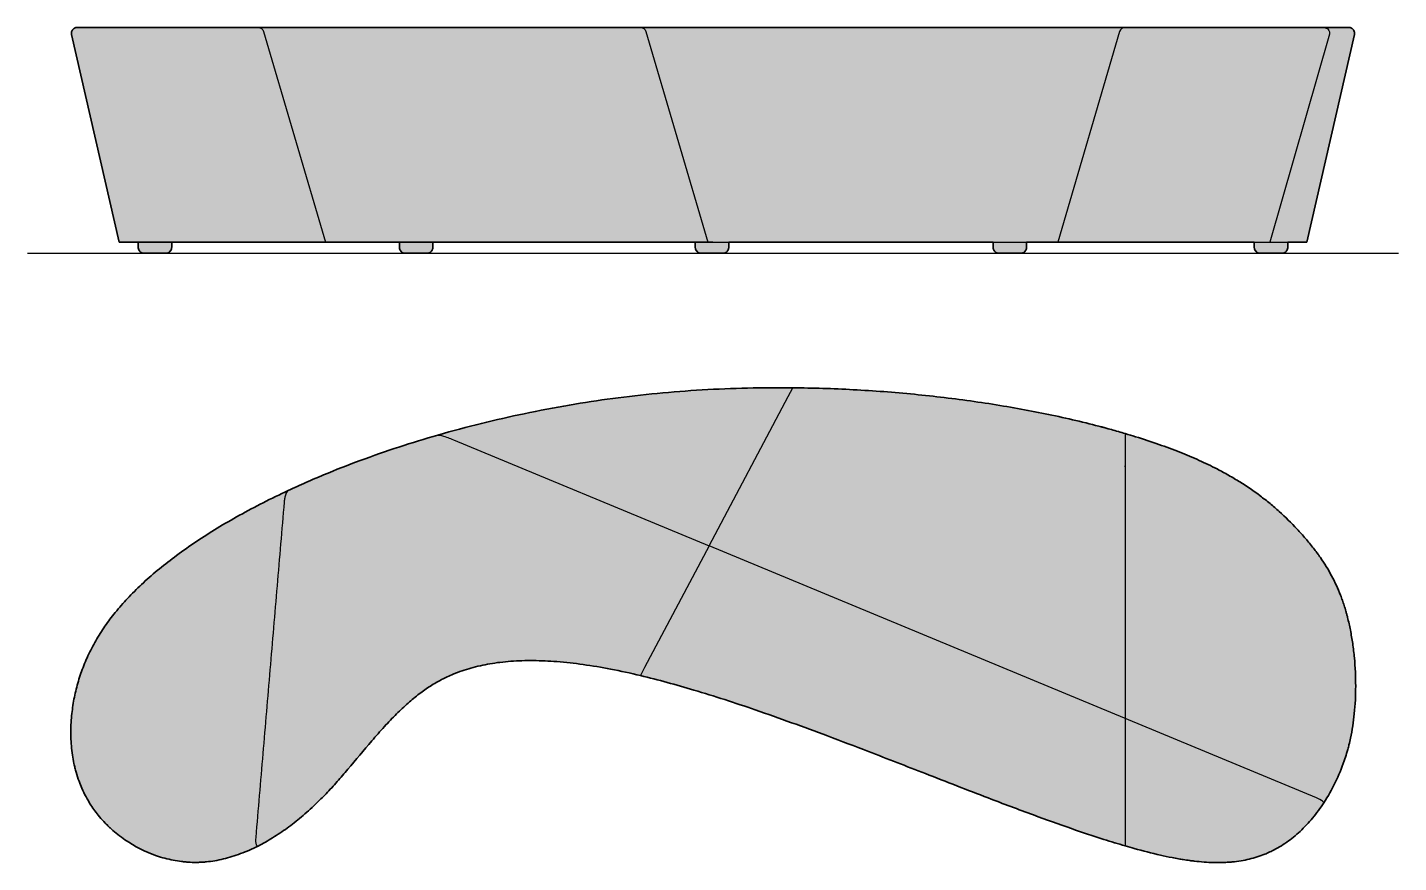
# Model space of a CAD drawing. Header units: millimetres. Extents: x 0 to 2365, y -1050 to 389.
import ezdxf

# ---------------------------------------------------------------- set-up
doc = ezdxf.new("R2010")
doc.units = ezdxf.units.MM
doc.linetypes.add('Dots', pattern=[1, 0, -1])
doc.layers.add('Blocks', color=7, linetype='Continuous')
doc.layers.add('Blocks$Fill', color=7, linetype='Continuous', true_color=0xffffff)
for name, color, linetype, lineweight, true_color in [('Blocks$Inner', 7, 'Continuous', 25, 0x007f00), ('Blocks$Outline', 7, 'Continuous', 35, 0xff3f3f), ('Groud', 7, 'Dots', 25, 0x243775)]:
    doc.layers.add(name, color=color, linetype=linetype, lineweight=lineweight, true_color=true_color)

# ---------------------------------------------------------------- blocks, each defined once
blk = doc.blocks.new('Plasma Bench Side')
at = {"layer": 'Blocks$Fill', "extrusion": (0, 0, -1)}
blk.add_hatch(color=256, dxfattribs=at).paths.add_polyline_path([(191.1, 10), (191.1, 9.8), (191.1, 9.6), (191.1, 9.3), (191.2, 9.1), (191.2, 8.9), (191.2, 8.6), (191.2, 8.4), (191.3, 8.2), (191.3, 7.9), (191.4, 7.7), (191.4, 7.5), (191.5, 7.2), (191.6, 7), (191.6, 6.8), (191.7, 6.6), (191.8, 6.3), (191.9, 6.1), (192, 5.9), (192.1, 5.6), (192.2, 5.4), (192.3, 5.2), (192.5, 5), (192.6, 4.7), (192.7, 4.5), (192.9, 4.3), (193, 4.1), (193.2, 3.9), (193.3, 3.7), (193.5, 3.5), (193.7, 3.3), (193.9, 3.1), (194, 2.9), (194.2, 2.7), (194.4, 2.6), (194.6, 2.4), (194.8, 2.2), (195, 2.1), (195.2, 1.9), (195.4, 1.8), (195.6, 1.6), (195.9, 1.5), (196.1, 1.4), (196.3, 1.2), (196.5, 1.1), (196.7, 1), (197, 0.9), (197.2, 0.8), (197.4, 0.7), (197.7, 0.6), (197.9, 0.5), (198.1, 0.5), (198.4, 0.4), (198.6, 0.3), (198.8, 0.3), (199.1, 0.2), (199.3, 0.2), (199.5, 0.1), (199.8, 0.1), (200, 0.1), (200.2, 0), (200.4, 0), (200.7, 0), (200.9, 0), (201.1, 0), (238.8, 0), (239, 0), (239.3, 0), (239.5, 0), (239.7, 0), (239.9, 0.1), (240.2, 0.1), (240.4, 0.1), (240.6, 0.2), (240.9, 0.2), (241.1, 0.3), (241.3, 0.3), (241.6, 0.4), (241.8, 0.5), (242, 0.5), (242.3, 0.6), (242.5, 0.7), (242.7, 0.8), (243, 0.9), (243.2, 1), (243.4, 1.1), (243.6, 1.2), (243.9, 1.4), (244.1, 1.5), (244.3, 1.6), (244.5, 1.8), (244.7, 1.9), (244.9, 2.1), (245.1, 2.2), (245.3, 2.4), (245.5, 2.6), (245.7, 2.7), (245.9, 2.9), (246.1, 3.1), (246.2, 3.3), (246.4, 3.5), (246.6, 3.7), (246.7, 3.9), (246.9, 4.1), (247, 4.3), (247.2, 4.5), (247.3, 4.7), (247.5, 5), (247.6, 5.2), (247.7, 5.4), (247.8, 5.6), (247.9, 5.9), (248, 6.1), (248.1, 6.3), (248.2, 6.6), (248.3, 6.8), (248.4, 7), (248.4, 7.2), (248.5, 7.5), (248.5, 7.7), (248.6, 7.9), (248.6, 8.2), (248.7, 8.4), (248.7, 8.6), (248.8, 8.9), (248.8, 9.1), (248.8, 9.3), (248.8, 9.6), (248.8, 9.8), (248.8, 10), (248.8, 19.3), (641.6, 19.3), (641.6, 10), (641.6, 9.8), (641.6, 9.6), (641.6, 9.3), (641.6, 9.1), (641.6, 8.9), (641.7, 8.6), (641.7, 8.4), (641.7, 8.2), (641.8, 7.9), (641.8, 7.7), (641.9, 7.5), (642, 7.2), (642, 7), (642.1, 6.8), (642.2, 6.6), (642.3, 6.3), (642.4, 6.1), (642.5, 5.9), (642.6, 5.6), (642.7, 5.4), (642.8, 5.2), (642.9, 5), (643.1, 4.7), (643.2, 4.5), (643.4, 4.3), (643.5, 4.1), (643.7, 3.9), (643.8, 3.7), (644, 3.5), (644.2, 3.3), (644.3, 3.1), (644.5, 2.9), (644.7, 2.7), (644.9, 2.6), (645.1, 2.4), (645.3, 2.2), (645.5, 2.1), (645.7, 1.9), (645.9, 1.8), (646.1, 1.6), (646.3, 1.5), (646.5, 1.4), (646.8, 1.2), (647, 1.1), (647.2, 1), (647.4, 0.9), (647.7, 0.8), (647.9, 0.7), (648.1, 0.6), (648.4, 0.5), (648.6, 0.5), (648.8, 0.4), (649.1, 0.3), (649.3, 0.3), (649.5, 0.2), (649.8, 0.2), (650, 0.1), (650.2, 0.1), (650.5, 0.1), (650.7, 0), (650.9, 0), (651.1, 0), (651.4, 0), (651.6, 0), (689.3, 0), (689.5, 0), (689.7, 0), (690, 0), (690.2, 0), (690.4, 0.1), (690.6, 0.1), (690.9, 0.1), (691.1, 0.2), (691.3, 0.2), (691.6, 0.3), (691.8, 0.3), (692, 0.4), (692.3, 0.5), (692.5, 0.5), (692.7, 0.6), (693, 0.7), (693.2, 0.8), (693.4, 0.9), (693.6, 1), (693.9, 1.1), (694.1, 1.2), (694.3, 1.4), (694.5, 1.5), (694.8, 1.6), (695, 1.8), (695.2, 1.9), (695.4, 2.1), (695.6, 2.2), (695.8, 2.4), (696, 2.6), (696.2, 2.7), (696.4, 2.9), (696.5, 3.1), (696.7, 3.3), (696.9, 3.5), (697, 3.7), (697.2, 3.9), (697.4, 4.1), (697.5, 4.3), (697.7, 4.5), (697.8, 4.7), (697.9, 5), (698, 5.2), (698.2, 5.4), (698.3, 5.6), (698.4, 5.9), (698.5, 6.1), (698.6, 6.3), (698.7, 6.6), (698.7, 6.8), (698.8, 7), (698.9, 7.2), (699, 7.5), (699, 7.7), (699.1, 7.9), (699.1, 8.2), (699.2, 8.4), (699.2, 8.6), (699.2, 8.9), (699.2, 9.1), (699.3, 9.3), (699.3, 9.6), (699.3, 9.8), (699.3, 10), (699.3, 19.3), (1155.3, 19.3), (1155.3, 10), (1155.3, 9.8), (1155.3, 9.6), (1155.3, 9.3), (1155.4, 9.1), (1155.4, 8.9), (1155.4, 8.6), (1155.4, 8.4), (1155.5, 8.2), (1155.5, 7.9), (1155.6, 7.7), (1155.6, 7.5), (1155.7, 7.2), (1155.8, 7), (1155.8, 6.8), (1155.9, 6.6), (1156, 6.3), (1156.1, 6.1), (1156.2, 5.9), (1156.3, 5.6), (1156.4, 5.4), (1156.6, 5.2), (1156.7, 5), (1156.8, 4.7), (1156.9, 4.5), (1157.1, 4.3), (1157.2, 4.1), (1157.4, 3.9), (1157.6, 3.7), (1157.7, 3.5), (1157.9, 3.3), (1158.1, 3.1), (1158.2, 2.9), (1158.4, 2.7), (1158.6, 2.6), (1158.8, 2.4), (1159, 2.2), (1159.2, 2.1), (1159.4, 1.9), (1159.6, 1.8), (1159.8, 1.6), (1160.1, 1.5), (1160.3, 1.4), (1160.5, 1.2), (1160.7, 1.1), (1160.9, 1), (1161.2, 0.9), (1161.4, 0.8), (1161.6, 0.7), (1161.9, 0.6), (1162.1, 0.5), (1162.3, 0.5), (1162.6, 0.4), (1162.8, 0.3), (1163, 0.3), (1163.3, 0.2), (1163.5, 0.2), (1163.7, 0.1), (1164, 0.1), (1164.2, 0.1), (1164.4, 0), (1164.6, 0), (1164.9, 0), (1165.1, 0), (1165.3, 0), (1203, 0), (1203.2, 0), (1203.5, 0), (1203.7, 0), (1203.9, 0), (1204.1, 0.1), (1204.4, 0.1), (1204.6, 0.1), (1204.8, 0.2), (1205.1, 0.2), (1205.3, 0.3), (1205.5, 0.3), (1205.8, 0.4), (1206, 0.5), (1206.2, 0.5), (1206.5, 0.6), (1206.7, 0.7), (1206.9, 0.8), (1207.2, 0.9), (1207.4, 1), (1207.6, 1.1), (1207.8, 1.2), (1208.1, 1.4), (1208.3, 1.5), (1208.5, 1.6), (1208.7, 1.8), (1208.9, 1.9), (1209.1, 2.1), (1209.3, 2.2), (1209.5, 2.4), (1209.7, 2.6), (1209.9, 2.7), (1210.1, 2.9), (1210.3, 3.1), (1210.4, 3.3), (1210.6, 3.5), (1210.8, 3.7), (1210.9, 3.9), (1211.1, 4.1), (1211.2, 4.3), (1211.4, 4.5), (1211.5, 4.7), (1211.7, 5), (1211.8, 5.2), (1211.9, 5.4), (1212, 5.6), (1212.1, 5.9), (1212.2, 6.1), (1212.3, 6.3), (1212.4, 6.6), (1212.5, 6.8), (1212.6, 7), (1212.6, 7.2), (1212.7, 7.5), (1212.8, 7.7), (1212.8, 7.9), (1212.9, 8.2), (1212.9, 8.4), (1212.9, 8.6), (1213, 8.9), (1213, 9.1), (1213, 9.3), (1213, 9.6), (1213, 9.8), (1213, 10), (1213, 19.3), (1665.7, 19.3), (1665.7, 10), (1665.7, 9.8), (1665.8, 9.6), (1665.8, 9.3), (1665.8, 9.1), (1665.8, 8.9), (1665.8, 8.6), (1665.9, 8.4), (1665.9, 8.2), (1666, 7.9), (1666, 7.7), (1666.1, 7.5), (1666.1, 7.2), (1666.2, 7), (1666.3, 6.8), (1666.4, 6.6), (1666.4, 6.3), (1666.5, 6.1), (1666.6, 5.9), (1666.7, 5.6), (1666.9, 5.4), (1667, 5.2), (1667.1, 5), (1667.2, 4.7), (1667.4, 4.5), (1667.5, 4.3), (1667.7, 4.1), (1667.8, 3.9), (1668, 3.7), (1668.1, 3.5), (1668.3, 3.3), (1668.5, 3.1), (1668.7, 2.9), (1668.9, 2.7), (1669, 2.6), (1669.2, 2.4), (1669.4, 2.2), (1669.6, 2.1), (1669.8, 1.9), (1670.1, 1.8), (1670.3, 1.6), (1670.5, 1.5), (1670.7, 1.4), (1670.9, 1.2), (1671.2, 1.1), (1671.4, 1), (1671.6, 0.9), (1671.8, 0.8), (1672.1, 0.7), (1672.3, 0.6), (1672.5, 0.5), (1672.8, 0.5), (1673, 0.4), (1673.2, 0.3), (1673.5, 0.3), (1673.7, 0.2), (1673.9, 0.2), (1674.2, 0.1), (1674.4, 0.1), (1674.6, 0.1), (1674.8, 0), (1675.1, 0), (1675.3, 0), (1675.5, 0), (1675.7, 0), (1713.4, 0), (1713.7, 0), (1713.9, 0), (1714.1, 0), (1714.3, 0), (1714.6, 0.1), (1714.8, 0.1), (1715, 0.1), (1715.3, 0.2), (1715.5, 0.2), (1715.7, 0.3), (1716, 0.3), (1716.2, 0.4), (1716.4, 0.5), (1716.7, 0.5), (1716.9, 0.6), (1717.1, 0.7), (1717.4, 0.8), (1717.6, 0.9), (1717.8, 1), (1718, 1.1), (1718.3, 1.2), (1718.5, 1.4), (1718.7, 1.5), (1718.9, 1.6), (1719.1, 1.8), (1719.3, 1.9), (1719.5, 2.1), (1719.7, 2.2), (1719.9, 2.4), (1720.1, 2.6), (1720.3, 2.7), (1720.5, 2.9), (1720.7, 3.1), (1720.9, 3.3), (1721, 3.5), (1721.2, 3.7), (1721.4, 3.9), (1721.5, 4.1), (1721.7, 4.3), (1721.8, 4.5), (1722, 4.7), (1722.1, 5), (1722.2, 5.2), (1722.3, 5.4), (1722.4, 5.6), (1722.5, 5.9), (1722.6, 6.1), (1722.7, 6.3), (1722.8, 6.6), (1722.9, 6.8), (1723, 7), (1723.1, 7.2), (1723.1, 7.5), (1723.2, 7.7), (1723.2, 7.9), (1723.3, 8.2), (1723.3, 8.4), (1723.4, 8.6), (1723.4, 8.9), (1723.4, 9.1), (1723.4, 9.3), (1723.4, 9.6), (1723.4, 9.8), (1723.4, 10), (1723.4, 19.3), (2116.2, 19.3), (2116.2, 10), (2116.2, 9.8), (2116.2, 9.6), (2116.2, 9.3), (2116.3, 9.1), (2116.3, 8.9), (2116.3, 8.6), (2116.3, 8.4), (2116.4, 8.2), (2116.4, 7.9), (2116.5, 7.7), (2116.5, 7.5), (2116.6, 7.2), (2116.7, 7), (2116.7, 6.8), (2116.8, 6.6), (2116.9, 6.3), (2117, 6.1), (2117.1, 5.9), (2117.2, 5.6), (2117.3, 5.4), (2117.4, 5.2), (2117.6, 5), (2117.7, 4.7), (2117.8, 4.5), (2118, 4.3), (2118.1, 4.1), (2118.3, 3.9), (2118.4, 3.7), (2118.6, 3.5), (2118.8, 3.3), (2119, 3.1), (2119.1, 2.9), (2119.3, 2.7), (2119.5, 2.6), (2119.7, 2.4), (2119.9, 2.2), (2120.1, 2.1), (2120.3, 1.9), (2120.5, 1.8), (2120.7, 1.6), (2121, 1.5), (2121.2, 1.4), (2121.4, 1.2), (2121.6, 1.1), (2121.8, 1), (2122.1, 0.9), (2122.3, 0.8), (2122.5, 0.7), (2122.8, 0.6), (2123, 0.5), (2123.2, 0.5), (2123.5, 0.4), (2123.7, 0.3), (2123.9, 0.3), (2124.2, 0.2), (2124.4, 0.2), (2124.6, 0.1), (2124.9, 0.1), (2125.1, 0.1), (2125.3, 0), (2125.5, 0), (2125.8, 0), (2126, 0), (2126.2, 0), (2163.9, 0), (2164.1, 0), (2164.4, 0), (2164.6, 0), (2164.8, 0), (2165, 0.1), (2165.3, 0.1), (2165.5, 0.1), (2165.7, 0.2), (2166, 0.2), (2166.2, 0.3), (2166.4, 0.3), (2166.7, 0.4), (2166.9, 0.5), (2167.1, 0.5), (2167.4, 0.6), (2167.6, 0.7), (2167.8, 0.8), (2168.1, 0.9), (2168.3, 1), (2168.5, 1.1), (2168.7, 1.2), (2169, 1.4), (2169.2, 1.5), (2169.4, 1.6), (2169.6, 1.8), (2169.8, 1.9), (2170, 2.1), (2170.2, 2.2), (2170.4, 2.4), (2170.6, 2.6), (2170.8, 2.7), (2171, 2.9), (2171.2, 3.1), (2171.3, 3.3), (2171.5, 3.5), (2171.7, 3.7), (2171.8, 3.9), (2172, 4.1), (2172.1, 4.3), (2172.3, 4.5), (2172.4, 4.7), (2172.6, 5), (2172.7, 5.2), (2172.8, 5.4), (2172.9, 5.6), (2173, 5.9), (2173.1, 6.1), (2173.2, 6.3), (2173.3, 6.6), (2173.4, 6.8), (2173.5, 7), (2173.5, 7.2), (2173.6, 7.5), (2173.6, 7.7), (2173.7, 7.9), (2173.7, 8.2), (2173.8, 8.4), (2173.8, 8.6), (2173.9, 8.9), (2173.9, 9.1), (2173.9, 9.3), (2173.9, 9.6), (2173.9, 9.8), (2173.9, 10), (2173.9, 19.3), (2206.7, 19.3), (2288.9, 377.1), (2288.9, 377.4), (2289, 377.6), (2289, 377.9), (2289.1, 378.2), (2289.1, 378.5), (2289.1, 378.7), (2289.1, 379), (2289.1, 379.3), (2289.1, 379.6), (2289.1, 379.9), (2289.1, 380.2), (2289.1, 380.4), (2289, 380.7), (2289, 381), (2288.9, 381.3), (2288.9, 381.6), (2288.8, 381.8), (2288.7, 382.1), (2288.6, 382.4), (2288.6, 382.7), (2288.5, 382.9), (2288.4, 383.2), (2288.2, 383.4), (2288.1, 383.7), (2288, 384), (2287.9, 384.2), (2287.7, 384.4), (2287.6, 384.7), (2287.4, 384.9), (2287.3, 385.1), (2287.1, 385.4), (2286.9, 385.6), (2286.8, 385.8), (2286.6, 386), (2286.4, 386.2), (2286.2, 386.4), (2286, 386.6), (2285.8, 386.8), (2285.6, 387), (2285.4, 387.1), (2285.2, 387.3), (2284.9, 387.5), (2284.7, 387.6), (2284.5, 387.8), (2284.2, 388), (2284, 388.1), (2283.7, 388.2), (2283.5, 388.4), (2283.2, 388.5), (2282.9, 388.6), (2282.7, 388.7), (2282.4, 388.8), (2282.1, 388.9), (2281.9, 389), (2281.6, 389), (2281.3, 389.1), (2281, 389.2), (2280.8, 389.2), (2280.5, 389.3), (2280.2, 389.3), (2279.9, 389.3), (2279.7, 389.3), (2279.4, 389.3), (2279.1, 389.3), (471.6, 389.3), (471.5, 389.3), (128.9, 389.3), (128.8, 389.3), (85.9, 389.3), (85.6, 389.3), (85.4, 389.3), (85.1, 389.3), (84.8, 389.3), (84.5, 389.3), (84.3, 389.2), (84, 389.2), (83.7, 389.1), (83.4, 389), (83.2, 389), (82.9, 388.9), (82.6, 388.8), (82.3, 388.7), (82.1, 388.6), (81.8, 388.5), (81.6, 388.4), (81.3, 388.2), (81.1, 388.1), (80.8, 388), (80.6, 387.8), (80.3, 387.6), (80.1, 387.5), (79.9, 387.3), (79.6, 387.1), (79.4, 387), (79.2, 386.8), (79, 386.6), (78.8, 386.4), (78.6, 386.2), (78.4, 386), (78.3, 385.8), (78.1, 385.6), (77.9, 385.4), (77.8, 385.1), (77.6, 384.9), (77.4, 384.7), (77.3, 384.4), (77.2, 384.2), (77, 384), (76.9, 383.7), (76.8, 383.4), (76.7, 383.2), (76.6, 382.9), (76.5, 382.7), (76.4, 382.4), (76.3, 382.1), (76.2, 381.8), (76.2, 381.6), (76.1, 381.3), (76, 381), (76, 380.7), (76, 380.4), (75.9, 380.2), (75.9, 379.9), (75.9, 379.6), (75.9, 379.3), (75.9, 379), (75.9, 378.7), (75.9, 378.5), (76, 378.2), (76, 377.9), (76.1, 377.6), (76.1, 377.4), (76.2, 377.1), (158.3, 19.3), (191.1, 19.3)], flags=0)
at = {"layer": 'Blocks$Inner', "linetype": 'ByBlock'}
for p, q in [((-85.9, 389.3), (-2279.1, 389.3)), ((-1957.9, 382.2), (-1851.1, 19.3)), ((-1298.1, 382.2), (-1191.4, 19.3)), ((-481.1, 382.2), (-587.8, 19.3)), ((-119.1, 377.7), (-222.2, 19.3)), ((-2163.9, 0), (-2126.2, 0)), ((-1723.4, 19.3), (-1723.4, 10)), ((-1713.4, 0), (-1675.7, 0)), ((-1694.6, 19.3), (-1636.9, 19.3)), ((-1665.7, 10), (-1665.7, 19.3)), ((-1213, 19.3), (-1213, 10)), ((-1203, 0), (-1165.3, 0)), ((-1155.3, 10), (-1155.3, 19.3)), ((-699.3, 19.3), (-699.3, 10)), ((-689.3, 0), (-651.6, 0)), ((-677.2, 19.3), (-619.5, 19.3)), ((-641.6, 10), (-641.6, 19.3)), ((-238.8, 0), (-201.1, 0))]:
    blk.add_line(p, q, dxfattribs=at)
for points in [[(-2288.9, 377.1), (-2206.7, 19.3)], [(-1182.5, 19.3), (-2206.7, 19.3), (-158.3, 19.3), (-76.2, 377.1)], [(-2116.2, 10), (-2116.2, 19.3), (-2173.9, 19.3), (-2173.9, 10)], [(-865.5, 19.3), (-248.8, 19.3), (-248.8, 10)], [(-191.1, 10), (-191.1, 19.3)]]:
    blk.add_lwpolyline(points, dxfattribs=at)
for centre, start, end in [((-2279.1, 379.3), 90, 192.9381), ((-471.5, 379.3), 90, 163.6044), ((-85.9, 379.3), 347.0619, 90), ((-2163.9, 10), 180, 270), ((-2126.2, 10), 270, 0), ((-1713.4, 10), 180, 270), ((-1675.7, 10), 270, 0), ((-1203, 10), 180, 270), ((-1165.3, 10), 270, 0), ((-689.3, 10), 180, 270), ((-651.6, 10), 270, 0), ((-238.8, 10), 180, 270), ((-201.1, 10), 270, 0)]:
    blk.add_arc(centre, 10, start, end, dxfattribs=at)
at = {"layer": 'Blocks$Inner', "linetype": 'ByBlock', "extrusion": (0, 0, -1)}
for centre, end in [((1967.4, 379.3), 163.6044), ((1307.7, 379.3), 163.6044), ((128.9, 379.3), 189.7585)]:
    blk.add_arc(centre, 10, 90, end, dxfattribs=at)
at = {"layer": 'Blocks$Outline'}
for points in [[(-2279.1, 389.3), (-471.6, 389.3)], [(-471.5, 389.3), (-128.9, 389.3)], [(-128.8, 389.3), (-85.9, 389.3)], [(-2206.7, 19.3), (-2288.9, 377.1)], [(-76.2, 377.1), (-158.3, 19.3)], [(-2173.9, 19.3), (-2206.7, 19.3)], [(-2173.9, 10), (-2173.9, 19.3)], [(-2126.2, 0), (-2163.9, 0)], [(-1723.4, 19.3), (-2116.2, 19.3)], [(-2116.2, 19.3), (-2116.2, 10)], [(-1723.4, 10), (-1723.4, 19.3)], [(-1675.7, 0), (-1713.4, 0)], [(-1213, 19.3), (-1665.7, 19.3)], [(-1665.7, 19.3), (-1665.7, 10)], [(-1213, 10), (-1213, 19.3)], [(-1165.3, 0), (-1203, 0)], [(-699.3, 19.3), (-1155.3, 19.3)], [(-1155.3, 19.3), (-1155.3, 10)], [(-699.3, 10), (-699.3, 19.3)], [(-651.6, 0), (-689.3, 0)], [(-248.8, 19.3), (-641.6, 19.3)], [(-641.6, 19.3), (-641.6, 10)], [(-248.8, 10), (-248.8, 19.3)], [(-201.1, 0), (-238.8, 0)], [(-158.3, 19.3), (-191.1, 19.3)], [(-191.1, 19.3), (-191.1, 10)]]:
    blk.add_lwpolyline(points, dxfattribs=at)
for points in [[(-2288.9, 377.1), (-2289.9, 381.8), (-2286.9, 385.6), (-2283.9, 389.3), (-2279.1, 389.3)], [(-85.9, 389.3), (-81.1, 389.3), (-78.1, 385.6), (-75.1, 381.8), (-76.2, 377.1)]]:
    blk.add_rational_spline(points, [1, 0.900815628419, 1, 0.900815628419, 1], degree=2, knots=[-17.96608, -17.96608, -17.96608, -8.98304, -8.98304, 0, 0, 0], dxfattribs=at)
for points, weights in [([(-471.6, 389.3), (-471.5, 389.3), (-471.5, 389.3)], [0.996910464617, 0.998443069052, 1]), ([(-128.9, 389.3), (-128.9, 389.3), (-128.8, 389.3)], [1, 0.998543071766, 0.997131670561]), ([(-2163.9, 0), (-2173.9, 0), (-2173.9, 10)], [1, 0.707106781187, 1]), ([(-2116.2, 10), (-2116.2, 0), (-2126.2, 0)], [1, 0.707106781187, 1]), ([(-1713.4, 0), (-1723.4, 0), (-1723.4, 10)], [1, 0.707106781187, 1]), ([(-1665.7, 10), (-1665.7, 0), (-1675.7, 0)], [1, 0.707106781187, 1]), ([(-1203, 0), (-1213, 0), (-1213, 10)], [1, 0.707106781187, 1]), ([(-1155.3, 10), (-1155.3, 0), (-1165.3, 0)], [1, 0.707106781187, 1]), ([(-689.3, 0), (-699.3, 0), (-699.3, 10)], [1, 0.707106781187, 1]), ([(-641.6, 10), (-641.6, 0), (-651.6, 0)], [1, 0.707106781187, 1]), ([(-238.8, 0), (-248.8, 0), (-248.8, 10)], [1, 0.707106781187, 1]), ([(-191.1, 10), (-191.1, 0), (-201.1, 0)], [1, 0.707106781187, 1])]:
    blk.add_rational_spline(points, weights, degree=2, dxfattribs=at)
blk = doc.blocks.new('Plasma Bench Top')
at = {"layer": 'Blocks$Fill', "extrusion": (0, 0, -1)}
blk.add_hatch(color=256, dxfattribs=at).paths.add_polyline_path([(54.7, -217.4), (59.3, -224.3), (64, -231), (69, -237.5), (74.2, -243.9), (79.3, -249.9), (84.6, -255.7), (90.1, -261.3), (95.7, -266.7), (101.3, -271.8), (107.1, -276.6), (112.8, -281.1), (115.7, -283.3), (118.7, -285.5), (121.7, -287.5), (124.8, -289.5), (127.9, -291.5), (131, -293.4), (134.1, -295.2), (137.2, -297), (140.4, -298.7), (143.6, -300.3), (147.9, -302.3), (152.2, -304.3), (156.5, -306.1), (159.8, -307.4), (163, -308.6), (166.3, -309.7), (169.6, -310.8), (173.1, -311.8), (176.5, -312.8), (180, -313.8), (183.4, -314.6), (186.9, -315.4), (190.4, -316.2), (197.5, -317.4), (201.3, -318), (205.1, -318.6), (212.7, -319.4), (219.5, -320), (227.8, -320.4), (237.7, -320.6), (244.3, -320.5), (252.8, -320.2), (261.4, -319.6), (269.8, -318.9), (278.3, -318), (286, -317), (297.2, -315.4), (316.3, -312), (336.7, -307.7), (359.2, -302.3), (397.2, -291.9), (434.2, -280.6), (489.8, -262.1), (633.5, -209.2), (742, -167.2), (910.8, -102.3), (1035.3, -57.4), (1088.2, -39.7), (1141.4, -23.1), (1187.3, -10), (1233.5, 1.8), (1259.1, 7.7), (1284.8, 12.9), (1308.6, 17.2), (1332.4, 20.9), (1354.9, 23.7), (1377.5, 25.8), (1398, 27.1), (1408.1, 27.5), (1418.1, 27.6), (1428.1, 27.6), (1438, 27.4), (1447.4, 27), (1456.9, 26.4), (1466.3, 25.6), (1475.7, 24.6), (1484.4, 23.4), (1493.1, 22.1), (1501.3, 20.6), (1509.5, 18.8), (1517.7, 16.9), (1525.8, 14.7), (1533.5, 12.5), (1541.1, 10), (1548.7, 7.2), (1556.2, 4.3), (1561.4, 2), (1566.6, -0.3), (1571.5, -2.7), (1576.4, -5.1), (1581.1, -7.7), (1585.9, -10.4), (1590.7, -13.3), (1595.5, -16.3), (1600.5, -19.5), (1605.3, -22.8), (1610.1, -26.3), (1614.8, -29.8), (1619.8, -33.6), (1624.6, -37.5), (1634.2, -45.6), (1644.3, -54.8), (1654.1, -64.3), (1664.7, -75.1), (1675, -86.1), (1696.8, -110.9), (1756.5, -181), (1766, -191.5), (1775.6, -201.9), (1784.6, -211), (1793.7, -219.8), (1806, -231.2), (1818.3, -241.9), (1830.6, -251.8), (1842.9, -261), (1849, -265.4), (1855.2, -269.7), (1861.5, -273.8), (1867.9, -277.8), (1874.1, -281.6), (1880.3, -285.2), (1886.6, -288.6), (1893, -292), (1900.4, -295.6), (1907.9, -299), (1915.4, -302.2), (1923, -305.2), (1930.6, -307.9), (1938.2, -310.4), (1945.5, -312.5), (1952.8, -314.3), (1960.1, -316), (1967.6, -317.3), (1974.8, -318.4), (1978.4, -318.9), (1982, -319.3), (1985.5, -319.6), (1989, -319.8), (1992.3, -320), (1999.3, -320.2), (2003, -320.2), (2006.6, -320.1), (2010.3, -320), (2014, -319.8), (2017.6, -319.5), (2025.1, -318.7), (2028.7, -318.2), (2032.2, -317.7), (2039.3, -316.5), (2043, -315.7), (2046.6, -314.9), (2050.2, -314.1), (2053.8, -313.1), (2057.4, -312.1), (2061.1, -311), (2068.3, -308.7), (2075.4, -306.1), (2082.5, -303.2), (2089.4, -300.2), (2096.3, -296.8), (2103, -293.3), (2109.7, -289.5), (2116.1, -285.5), (2122.5, -281.3), (2128.7, -276.9), (2134.7, -272.3), (2140.5, -267.6), (2146.2, -262.6), (2150.2, -258.9), (2153.5, -255.7), (2156.7, -252.4), (2161.7, -247), (2164.1, -244.3), (2166.5, -241.5), (2170.5, -236.6), (2174.3, -231.7), (2177.9, -226.6), (2181.4, -221.4), (2183.6, -217.9), (2185.7, -214.4), (2187.8, -210.8), (2189.7, -207.2), (2191.6, -203.6), (2193.5, -199.9), (2195.2, -196.2), (2196.9, -192.5), (2199.4, -186.5), (2201.8, -180.4), (2203.2, -176.5), (2204.5, -172.6), (2205.7, -168.7), (2206.9, -164.7), (2208.8, -157.4), (2210.5, -150), (2212, -142.6), (2213.2, -135.1), (2214.2, -127.4), (2215, -119.6), (2215.5, -111.8), (2215.8, -104), (2216, -95.8), (2215.8, -87.5), (2215.4, -79.2), (2214.9, -71), (2214.2, -63.8), (2213.3, -56.7), (2212.3, -49.5), (2211.1, -42.4), (2209.8, -35.5), (2208.3, -28.5), (2206.7, -21.6), (2204.9, -14.8), (2202.9, -7.9), (2200.8, -1.1), (2198.6, 5.7), (2196.2, 12.4), (2193.5, 19.2), (2190.8, 25.9), (2187.9, 32.6), (2184.8, 39.1), (2181.6, 45.7), (2178.2, 52.2), (2174.7, 58.7), (2171.1, 65), (2167.2, 71.4), (2163.3, 77.7), (2159.2, 83.9), (2154.9, 90), (2150.6, 96.1), (2146.1, 102), (2141.5, 107.9), (2136.8, 113.7), (2131.6, 119.8), (2126.3, 125.9), (2115.4, 137.7), (2103.3, 150), (2090.8, 161.8), (2077.2, 174), (2063.3, 185.7), (2048.5, 197.5), (2033.5, 208.9), (2016.6, 221.1), (1999.4, 232.9), (1981.6, 244.5), (1963.6, 255.7), (1944.5, 267.1), (1925.2, 278), (1904.8, 289.1), (1884.3, 299.8), (1841.1, 320.8), (1810.4, 334.7), (1780, 347.7), (1748.5, 360.4), (1716.7, 372.5), (1683.5, 384.4), (1650.1, 395.7), (1616.5, 406.3), (1582.7, 416.4), (1582.7, 416.4), (1582.7, 416.4), (1582.7, 416.4), (1545.2, 426.8), (1507.6, 436.4), (1470.9, 445.2), (1433.9, 453.2), (1395, 461), (1356, 468), (1318.7, 474.1), (1281.3, 479.4), (1242.8, 484.2), (1204.3, 488.2), (1165.7, 491.6), (1127.1, 494.2), (1088.1, 496.1), (1049, 497.4), (970.8, 497.9), (918.6, 496.8), (866.4, 494.6), (813.6, 491.2), (760.9, 486.6), (709.3, 481), (657.8, 474.3), (607.4, 466.5), (559, 457.8), (511.8, 448.2), (464.9, 437.3), (421.1, 425.8), (379.4, 413.6), (359.2, 407.1), (339.1, 400.2), (320.9, 393.7), (302.8, 386.7), (286.3, 379.9), (269.8, 372.8), (254.3, 365.5), (238.9, 357.9), (228.9, 352.6), (219.1, 347.2), (209.3, 341.5), (199.6, 335.7), (190.7, 330), (181.8, 324.1), (173.1, 318), (164.5, 311.7), (155.9, 305.1), (147.4, 298.3), (139.5, 291.6), (131.7, 284.8), (123.8, 277.5), (116, 270), (108.4, 262.4), (101, 254.6), (93.4, 246.2), (85.9, 237.7), (79.3, 229.8), (72.5, 221.3), (66.6, 213.6), (60.6, 205.2), (55.4, 197.5), (50.5, 189.8), (45.8, 181.9), (41.3, 173.8), (37, 165.6), (33, 157.1), (29.3, 148.8), (25.9, 140.3), (22.6, 131.5), (19.7, 122.8), (16.7, 112.8), (13.8, 102.1), (11.2, 91.3), (8.9, 80.4), (6.8, 68.7), (5, 57.1), (3.3, 44.6), (2, 32.2), (1, 20.1), (0.3, 7.9), (-0.1, -4.2), (-0.3, -16.4), (-0.1, -28.3), (0.3, -40.2), (1.1, -52.1), (2.1, -64), (3.3, -74.5), (4.8, -85), (6.6, -95.5), (8.7, -105.9), (11.3, -117.4), (13.5, -125.4), (15.5, -132.4), (17.5, -138.7), (19.5, -145), (23, -154.6), (26.7, -164.1), (30.8, -173.5), (35.1, -182.8), (39.6, -191.7), (44.3, -200.4), (49.4, -209)], flags=0)
at = {"layer": 'Blocks$Inner', "linetype": 'ByBlock'}
for points in [[(-1556, 408.3), (-1115.1, 225.4), (-978.7, 483), (-970.8, 497.9)], [(-67.2, -209.2), (-584.4, 5.3), (-1115.1, 225.4), (-1226.2, 15.5), (-1233.5, 1.8)]]:
    blk.add_lwpolyline(points, dxfattribs=at)
for points, degree, knots in [([(-1582.7, 416.4), (-1557.8, 423.6), (-1508.4, 436.7), (-1432.8, 454), (-1357.3, 468.3), (-1280.7, 480), (-1204.4, 488.7), (-1100.9, 496.7), (-1022.9, 498.4), (-970.8, 497.9)], 3, [6755.4635, 6755.4635, 6755.4635, 6755.4635, 6833.1453, 6908.722565, 6988.073777, 7063.645479, 7141.107134, 7218.578389, 7374.933163, 7374.933163, 7374.933163, 7374.933163]), ([(-970.8, 497.9), (-936, 497.6), (-865.9, 495.3), (-761.5, 487.5), (-675.2, 477.1), (-608, 466.8), (-543.5, 455.2), (-481.3, 441.8), (-421.6, 426.2), (-379.6, 413.9), (-340.2, 400.9), (-303.6, 387.3), (-270.2, 373.2), (-249.1, 363.1), (-238.9, 357.9)], 3, [7374.933163, 7374.933163, 7374.933163, 7374.933163, 7479.382008, 7585.180225, 7689.080002, 7740.087427, 7789.200778, 7885.522903, 7930.851734, 7974.287919, 8016.772214, 8055.450332, 8091.309496, 8125.607114, 8125.607114, 8125.607114, 8125.607114]), ([(-1841.1, 320.8), (-1830.9, 325.6), (-1810.6, 334.8), (-1769.3, 352.4), (-1694.2, 381.8), (-1627.9, 403.4), (-1582.7, 416.4)], 3, [6479.765148, 6479.765148, 6479.765148, 6479.765148, 6513.379072, 6546.45134, 6614.481459, 6755.4635, 6755.4635, 6755.4635, 6755.4635]), ([(-1575.1, 415.1), (-1572.2, 414.3), (-1569, 413.2), (-1562.6, 411), (-1559.3, 409.7), (-1556, 408.3)], 3, [12.617771, 12.617771, 12.617771, 12.617771, 23.269819, 23.269819, 33.982088, 33.982088, 33.982088, 33.982088]), ([(-397.2, 419), (-397.2, 340.3), (-397.2, -291.9)], 1, [-78.667926, -78.667926, 0, 512.225242, 512.225242]), ([(-238.9, 357.9), (-232.2, 354.4), (-219, 347.3), (-193.8, 332.4), (-169.9, 316.1), (-147.6, 298.6), (-125.9, 280), (-105.4, 259.7), (-88.6, 240.9), (-79.1, 229.7), (-72.7, 221.6), (-67.5, 214.8), (-63.6, 209.4), (-58, 201.6), (-50.3, 189.9), (-41.1, 173.9), (-32.9, 157.3), (-26.9, 143.1), (-22.6, 131.6), (-19.5, 122.4), (-17.1, 114.4), (-15.2, 107.5), (-12.4, 96.7), (-8.6, 80), (-4.7, 56.6), (-0.9, 24.4), (1, -16.1), (-1.2, -62.3), (-6.3, -96), (-11, -116.3), (-13.3, -125.1), (-16, -134.3), (-22.3, -153.8), (-34.2, -182.8), (-47.4, -206.3), (-54.7, -217.4)], 3, [8125.607114, 8125.607114, 8125.607114, 8125.607114, 8148.04047, 8170.681447, 8213.193421, 8234.909138, 8255.712635, 8298.718114, 8321.3653, 8331.738197, 8342.594085, 8352.273758, 8357.470627, 8362.637198, 8381.057208, 8399.441884, 8418.086886, 8436.421118, 8445.734278, 8454.977445, 8465.361137, 8470.813921, 8476.477971, 8498.73439, 8522.378495, 8547.422898, 8596.074947, 8643.735207, 8686.211641, 8698.007732, 8706.282043, 8713.602682, 8726.814245, 8767.676431, 8807.523851, 8807.523851, 8807.523851, 8807.523851]), ([(-1893, -292), (-1902.8, -296.9), (-1917.7, -303.5), (-1937.9, -310.4), (-1952.7, -314.5), (-1967.4, -317.5), (-1979.5, -319.1), (-1988.9, -319.9), (-1998.3, -320.3), (-2007.9, -320.2), (-2016.4, -319.6), (-2021.4, -319.1), (-2028.6, -318.3), (-2039.5, -316.6), (-2053.9, -313.3), (-2082.9, -304.4), (-2114.8, -288.2), (-2140.2, -268.2), (-2151.1, -258.1), (-2158.1, -251.2), (-2169, -239), (-2183.4, -219.5), (-2194.6, -198.7), (-2202.3, -179.4), (-2206.2, -167.6), (-2208.9, -157.4), (-2211.1, -147.5), (-2213.4, -135), (-2215.1, -119.6), (-2216.3, -98.2), (-2215.5, -72.4), (-2212.2, -47.2), (-2208.4, -28.5), (-2203.8, -10.1), (-2196.5, 12.7), (-2185.2, 39.4), (-2171.4, 65.4), (-2155.3, 90.3), (-2136.6, 114.5), (-2115.1, 138.5), (-2090.6, 162.5), (-2063.1, 186.3), (-2032.6, 210), (-1999.3, 233.3), (-1963.2, 256.3), (-1924.7, 278.6), (-1883.9, 300.3), (-1855.7, 314), (-1841.1, 320.8)], 3, [5428.762064, 5428.762064, 5428.762064, 5428.762064, 5461.548681, 5477.586021, 5492.681237, 5507.791628, 5522.388869, 5529.378713, 5536.081616, 5550.671015, 5558.026772, 5561.795077, 5565.560999, 5579.935041, 5594.807835, 5609.930177, 5670.88054, 5701.105802, 5706.525587, 5715.765941, 5730.411015, 5755.465513, 5788.301878, 5801.296459, 5817.839816, 5825.414734, 5832.981909, 5848.106483, 5863.722292, 5879.309814, 5912.386563, 5941.204816, 5955.367085, 5969.54552, 5998.117648, 6027.17112, 6056.46458, 6086.228798, 6116.044962, 6148.220121, 6182.736203, 6219.139179, 6256.958989, 6298.564274, 6341.093442, 6385.508246, 6431.810472, 6479.765148, 6479.765148, 6479.765148, 6479.765148]), ([(-1233.5, 1.8), (-1250.5, 5.9), (-1283.3, 13), (-1331.4, 21.2), (-1369.2, 25.4), (-1397.9, 27.2), (-1418, 27.7), (-1437.7, 27.6), (-1456.9, 26.6), (-1475.3, 24.8), (-1498.4, 21.5), (-1525.5, 15.4), (-1546.3, 8.4), (-1556.2, 4.3)], 3, [10077.094543, 10077.094543, 10077.094543, 10077.094543, 10129.65329, 10177.869248, 10223.247958, 10243.839862, 10263.916854, 10283.801587, 10302.716684, 10321.62189, 10339.161911, 10372.72613, 10404.871341, 10404.871341, 10404.871341, 10404.871341]), ([(-1556.2, 4.3), (-1559.7, 2.8), (-1566.5, -0.2), (-1576.4, -5.1), (-1586, -10.4), (-1599.1, -18.3), (-1615.4, -29.8), (-1631.4, -43), (-1644.3, -54.8), (-1658.1, -68.1), (-1675.8, -86.7), (-1703.7, -118.5), (-1730.2, -150.7), (-1756.4, -181.1), (-1774.9, -201.3), (-1791.5, -217.9), (-1805.8, -231.2), (-1818.1, -241.8), (-1830.4, -251.8), (-1846.7, -264.1), (-1867.3, -277.9), (-1884.5, -287.6), (-1893, -292)], 3, [10404.871341, 10404.871341, 10404.871341, 10404.871341, 10416.324704, 10427.149723, 10437.999603, 10449.32563, 10472.897144, 10497.893061, 10511.570718, 10525.256262, 10555.438582, 10588.418055, 10652.296656, 10680.55658, 10708.84317, 10734.318912, 10751.070173, 10767.353222, 10783.173355, 10798.514763, 10828.672292, 10857.524128, 10857.524128, 10857.524128, 10857.524128]), ([(-742, -167.2), (-774.7, -154.4), (-830.8, -132.6), (-928.4, -95.4), (-1028.5, -59), (-1136, -23.8), (-1202.5, -5.6), (-1233.5, 1.8)], 3, [9556.9595, 9556.9595, 9556.9595, 9556.9595, 9662.189807, 9737.831771, 9870.17222, 9981.69818, 10077.094543, 10077.094543, 10077.094543, 10077.094543]), ([(-54.7, -217.4), (-60.7, -226.6), (-70.3, -239.7), (-84.5, -255.8), (-95.4, -266.7), (-106.8, -276.7), (-118.6, -285.6), (-130.8, -293.5), (-140.7, -298.9), (-149.3, -303), (-157.9, -306.8), (-174.2, -312.6), (-193, -317.1), (-209.9, -319.2), (-220, -320.1), (-228.3, -320.4), (-236.6, -320.6), (-247.8, -320.5), (-261.3, -319.8), (-275.2, -318.4), (-287.2, -316.9), (-296.1, -315.6), (-306.2, -313.9), (-319.4, -311.4), (-345, -306), (-384.5, -295.9), (-435.5, -280.5), (-493.5, -261), (-559.9, -237.1), (-643.9, -205.4), (-705.8, -181.2), (-742, -167.2)], 3, [8807.523851, 8807.523851, 8807.523851, 8807.523851, 8840.423615, 8856.227347, 8871.786917, 8886.882294, 8901.508669, 8916.132801, 8930.516833, 8935.236079, 8944.673099, 8958.610032, 8987.255577, 9002.613792, 9009.444195, 9017.745534, 9027.670095, 9034.270527, 9051.328217, 9068.31319, 9076.115475, 9087.458986, 9095.497212, 9106.852748, 9127.677835, 9174.030122, 9228.907854, 9287.525623, 9357.469354, 9440.663791, 9556.9595, 9556.9595, 9556.9595, 9556.9595])]:
    blk.add_open_spline(points, degree=degree, knots=knots, dxfattribs=at)
for points, degree in [([(-1582.7, 416.4), (-1582.4, 416.5), (-1581.9, 416.5), (-1581.3, 416.4)], 3), ([(-1581.3, 416.4), (-1579.8, 416.3), (-1577.4, 415.8), (-1575.1, 415.1)], 3), ([(-1841, 320.9), (-1842.4, 320.2), (-1843.7, 318.1), (-1844.8, 315.4)], 3), ([(-1848, 301), (-1897.1, -277.2)], 1), ([(-56.8, -214.7), (-59.2, -213), (-63, -211), (-67.2, -209.2)], 3), ([(-54.6, -217.4), (-54.4, -216.8), (-55.1, -215.9), (-56.8, -214.7)], 3), ([(-1897.1, -277.2), (-1897.5, -282), (-1897.3, -287), (-1896.1, -289.9)], 3), ([(-1896.1, -289.9), (-1895.4, -291.9), (-1894.3, -292.5), (-1893.2, -292)], 3)]:
    blk.add_open_spline(points, degree=degree, dxfattribs=at)
for points, weights in [([(-1846.3, 311.1), (-1847.1, 307.7), (-1847.7, 304.4), (-1848, 301)], [1, 0.997395986806, 0.997395986806, 1]), ([(-1844.8, 315.4), (-1845.4, 314), (-1845.9, 312.5), (-1846.3, 311.1)], [1, 0.998827994931, 0.998827994931, 1])]:
    blk.add_rational_spline(points, weights, degree=3, dxfattribs=at)
at = {"layer": 'Blocks$Outline'}
for points, knots in [([(-1582.7, 416.4), (-1557.8, 423.6), (-1508.4, 436.7), (-1432.8, 454), (-1357.3, 468.3), (-1280.7, 480), (-1204.4, 488.7), (-1100.9, 496.7), (-1022.9, 498.4), (-970.8, 497.9)], [1326.732301, 1326.732301, 1326.732301, 1326.732301, 1404.383236, 1479.960501, 1559.311713, 1634.883415, 1712.34507, 1789.816325, 1946.171099, 1946.171099, 1946.171099, 1946.171099]), ([(-970.8, 497.9), (-970.8, 497.9), (-936, 497.6), (-865.9, 495.3), (-761.5, 487.5), (-675.2, 477.1), (-608, 466.8), (-543.5, 455.2), (-481.3, 441.8), (-427.6, 427.8), (-399.2, 419.6), (-371.8, 411.3), (-340.2, 400.9), (-303.6, 387.3), (-270.2, 373.2), (-249.1, 363.1), (-238.9, 357.9)], [1946.171099, 1946.171099, 1946.171099, 1946.171099, 1946.171767, 2050.619944, 2156.418161, 2260.317938, 2311.325363, 2360.438714, 2456.760839, 2502.08967, 2526.917781, 2545.525855, 2588.01015, 2626.688268, 2662.547432, 2696.84505, 2696.84505, 2696.84505, 2696.84505]), ([(-1841.1, 320.8), (-1830.9, 325.6), (-1810.6, 334.8), (-1769.3, 352.4), (-1694.2, 381.8), (-1627.9, 403.4), (-1582.7, 416.4), (-1582.7, 416.4)], [1051.003084, 1051.003084, 1051.003084, 1051.003084, 1084.617008, 1117.689276, 1185.719395, 1326.691306, 1326.691306, 1326.691306, 1326.691306, 1326.691306]), ([(-1582.7, 416.4), (-1582.7, 416.4), (-1582.7, 416.4), (-1582.7, 416.4), (-1582.7, 416.4)], [0, 0, 0, 0, 0.0361302, 0.1443611, 0.1443611, 0.1443611, 0.1443611]), ([(-238.9, 357.9), (-232.2, 354.4), (-219, 347.3), (-193.8, 332.4), (-169.9, 316.1), (-147.6, 298.6), (-125.9, 280), (-105.4, 259.7), (-88.6, 240.9), (-79.1, 229.7), (-72.7, 221.6), (-67.5, 214.8), (-63.6, 209.4), (-58, 201.6), (-50.3, 189.9), (-41.1, 173.9), (-32.9, 157.3), (-26.9, 143.1), (-22.6, 131.6), (-19.5, 122.4), (-17.1, 114.4), (-15.2, 107.5), (-12.4, 96.7), (-8.6, 80), (-4.7, 56.6), (-0.9, 24.4), (1, -16.1), (-1.2, -62.3), (-6.3, -96), (-11, -116.3), (-13.3, -125.1), (-16, -134.3), (-22.3, -153.8), (-34.2, -182.8), (-47.4, -206.3), (-54.7, -217.4)], [2696.84505, 2696.84505, 2696.84505, 2696.84505, 2719.278406, 2741.919383, 2784.431357, 2806.147073, 2826.95057, 2869.95605, 2892.603236, 2902.976133, 2913.832021, 2923.511693, 2928.708563, 2933.875134, 2952.295144, 2970.67982, 2989.324822, 3007.659054, 3016.972214, 3026.215381, 3036.599073, 3042.051857, 3047.715907, 3069.972326, 3093.616431, 3118.660834, 3167.312883, 3214.973143, 3257.449577, 3269.245668, 3277.519978, 3284.840618, 3298.052181, 3338.914367, 3378.761787, 3378.761787, 3378.761787, 3378.761787]), ([(-1893, -292), (-1902.8, -296.9), (-1917.7, -303.5), (-1937.9, -310.4), (-1952.7, -314.5), (-1967.4, -317.5), (-1979.5, -319.1), (-1988.9, -319.9), (-1998.3, -320.3), (-2007.9, -320.2), (-2016.4, -319.6), (-2021.4, -319.1), (-2028.6, -318.3), (-2039.5, -316.6), (-2053.9, -313.3), (-2082.9, -304.4), (-2114.8, -288.2), (-2140.2, -268.2), (-2151.1, -258.1), (-2158.1, -251.2), (-2169, -239), (-2183.4, -219.5), (-2194.6, -198.7), (-2202.3, -179.4), (-2206.2, -167.6), (-2208.9, -157.4), (-2211.1, -147.5), (-2213.4, -135), (-2215.1, -119.6), (-2216.3, -98.2), (-2215.5, -72.4), (-2212.2, -47.2), (-2208.4, -28.5), (-2203.8, -10.1), (-2196.5, 12.7), (-2185.2, 39.4), (-2171.4, 65.4), (-2155.3, 90.3), (-2136.6, 114.5), (-2115.1, 138.5), (-2090.6, 162.5), (-2063.1, 186.3), (-2032.6, 210), (-1999.3, 233.3), (-1963.2, 256.3), (-1924.7, 278.6), (-1883.9, 300.3), (-1855.7, 314), (-1841.1, 320.8)], [0, 0, 0, 0, 32.786617, 48.823957, 63.919173, 79.029564, 93.626805, 100.616649, 107.319552, 121.908951, 129.264708, 133.033013, 136.798934, 151.172977, 166.045771, 181.168113, 242.118476, 272.343738, 277.763523, 287.003877, 301.648951, 326.703449, 359.539814, 372.534395, 389.077752, 396.65267, 404.219845, 419.344419, 434.960228, 450.54775, 483.624498, 512.442752, 526.605021, 540.783456, 569.355584, 598.409056, 627.702516, 657.466734, 687.282898, 719.458057, 753.974139, 790.377115, 828.196925, 869.80221, 912.331378, 956.746182, 1003.048408, 1051.003084, 1051.003084, 1051.003084, 1051.003084]), ([(-1233.5, 1.8), (-1250.5, 5.9), (-1283.3, 13), (-1331.4, 21.2), (-1369.2, 25.4), (-1397.9, 27.2), (-1418, 27.7), (-1437.7, 27.6), (-1456.9, 26.6), (-1475.3, 24.8), (-1498.4, 21.5), (-1525.5, 15.4), (-1546.3, 8.4), (-1556.2, 4.3)], [4648.332479, 4648.332479, 4648.332479, 4648.332479, 4700.891225, 4749.107183, 4794.485893, 4815.077798, 4835.15479, 4855.039523, 4873.95462, 4892.859826, 4910.399847, 4943.964066, 4976.109277, 4976.109277, 4976.109277, 4976.109277]), ([(-1556.2, 4.3), (-1559.7, 2.8), (-1566.5, -0.2), (-1576.4, -5.1), (-1586, -10.4), (-1599.1, -18.3), (-1615.4, -29.8), (-1631.4, -43), (-1644.3, -54.8), (-1658.1, -68.1), (-1675.8, -86.7), (-1703.7, -118.5), (-1730.2, -150.7), (-1756.4, -181.1), (-1774.9, -201.3), (-1791.5, -217.9), (-1805.8, -231.2), (-1818.1, -241.8), (-1830.4, -251.8), (-1846.7, -264.1), (-1867.3, -277.9), (-1884.5, -287.6), (-1893, -292)], [4976.109277, 4976.109277, 4976.109277, 4976.109277, 4987.56264, 4998.387659, 5009.237538, 5020.563566, 5044.13508, 5069.130997, 5082.808654, 5096.494198, 5126.676518, 5159.655991, 5223.534592, 5251.794516, 5280.081106, 5305.556848, 5322.308109, 5338.591157, 5354.411291, 5369.752698, 5399.910228, 5428.762064, 5428.762064, 5428.762064, 5428.762064]), ([(-742, -167.2), (-774.7, -154.4), (-830.8, -132.6), (-928.4, -95.4), (-1028.5, -59), (-1136, -23.8), (-1202.5, -5.6), (-1233.5, 1.8)], [4128.197436, 4128.197436, 4128.197436, 4128.197436, 4233.427743, 4309.069707, 4441.410156, 4552.936116, 4648.332479, 4648.332479, 4648.332479, 4648.332479]), ([(-54.7, -217.4), (-60.7, -226.6), (-70.3, -239.7), (-84.5, -255.8), (-95.4, -266.7), (-106.8, -276.7), (-118.6, -285.6), (-130.8, -293.5), (-140.7, -298.9), (-149.3, -303), (-157.9, -306.8), (-174.2, -312.6), (-193, -317.1), (-209.9, -319.2), (-220, -320.1), (-228.3, -320.4), (-236.6, -320.6), (-247.8, -320.5), (-261.3, -319.8), (-275.2, -318.4), (-287.2, -316.9), (-296.1, -315.6), (-306.2, -313.9), (-319.4, -311.4), (-345, -306), (-372, -299.1), (-404.4, -289.8), (-440.6, -278.7), (-493.5, -261), (-559.9, -237.1), (-643.9, -205.4), (-705.8, -181.2), (-742, -167.2)], [3378.761787, 3378.761787, 3378.761787, 3378.761787, 3411.661551, 3427.465283, 3443.024853, 3458.12023, 3472.746605, 3487.370737, 3501.754768, 3506.474015, 3515.911035, 3529.847968, 3558.493513, 3573.851728, 3580.682131, 3588.98347, 3598.908031, 3605.508463, 3622.566153, 3639.551126, 3647.35341, 3658.696922, 3666.735147, 3678.090684, 3698.915771, 3745.268058, 3761.475159, 3800.14579, 3858.763559, 3928.70729, 4011.901726, 4128.197436, 4128.197436, 4128.197436, 4128.197436])]:
    blk.add_open_spline(points, degree=3, knots=knots, dxfattribs=at)

msp = doc.modelspace()

# ---------------------------------------------------------------- linework, layer by layer
at = {"layer": 'Groud', "linetype": 'ByBlock'}
msp.add_lwpolyline([(0, 0), (2365, 0)], dxfattribs=at)

# ---------------------------------------------------------------- block references
at = {"layer": 'Blocks'}
for name, p in [('Plasma Bench Side', (2365, 0)), ('Plasma Bench Top', (2290.8, -729.7))]:
    msp.add_blockref(name, p, dxfattribs=at)

doc.saveas('drawing.dxf')
